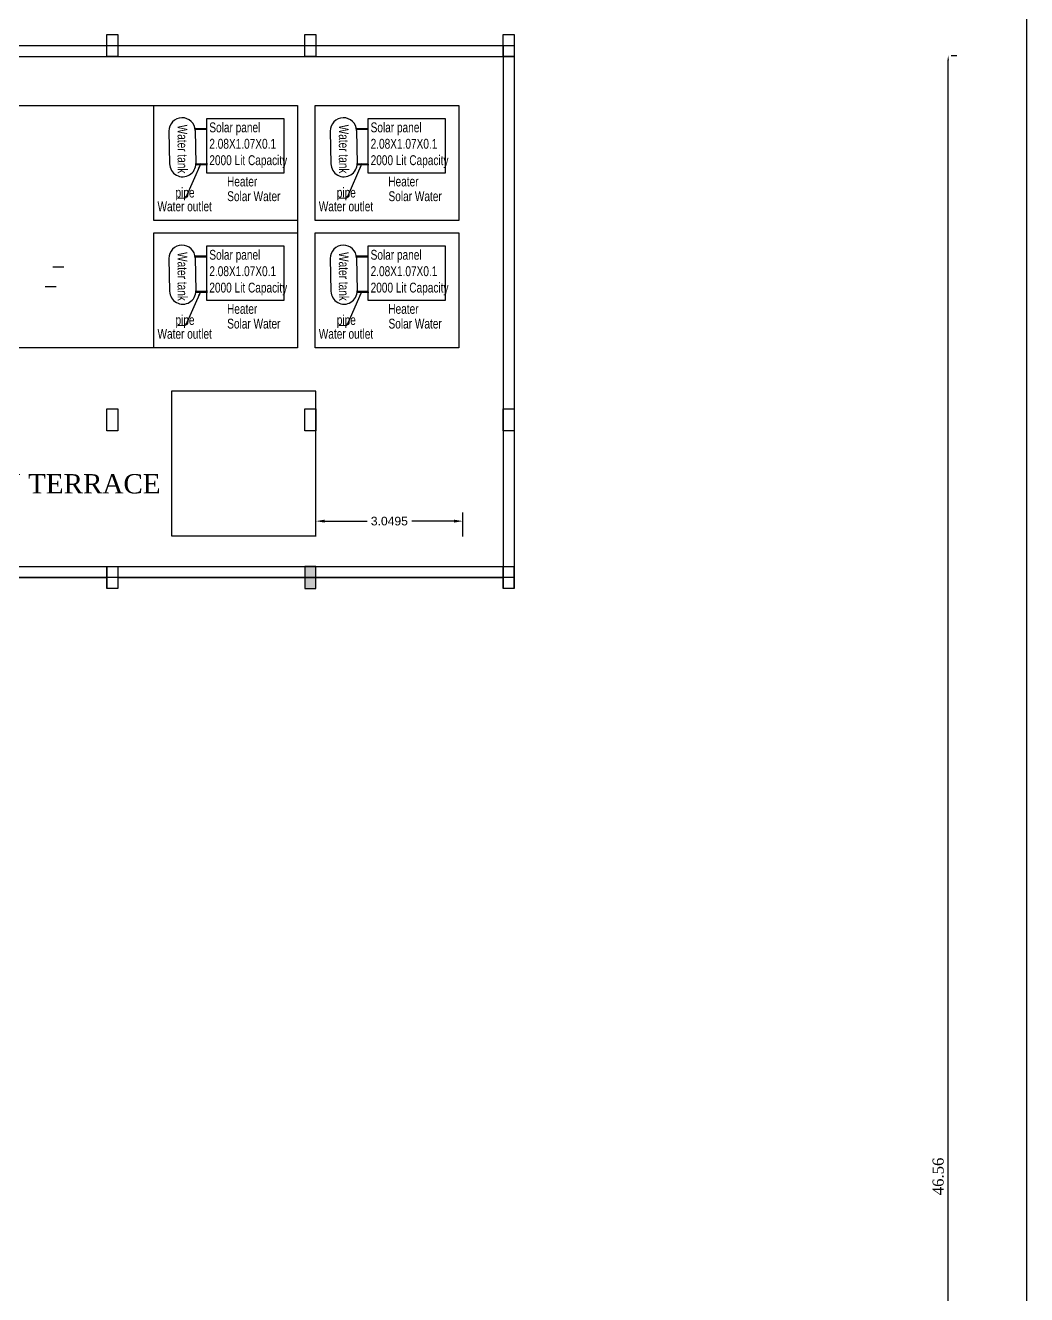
# Model space of a CAD drawing. Header units: metres. Extents: x 3616 to 3987, y 1122 to 1251.
# Drawn here: x 3966.01 to 3986.8, y 1177.46 to 1203.82 of the extents above; entities that cross this region are included whole.
import ezdxf

# ---------------------------------------------------------------- set-up
doc = ezdxf.new("R2010")
doc.units = ezdxf.units.M
for name, color, linetype in [('BLK_1_FLR_3_ROOF_AREA', 54, 'Continuous'), ('BLK_1_TERRACESERVICE_UTILITYDISTANCE', 1, 'Continuous'), ('SOLAR_PANEL', 3, 'Continuous'), ('SOLAR_WATER_HEATER', 1, 'Continuous')]:
    doc.layers.add(name, color=color, linetype=linetype)
doc.styles.add('ANAND', font='times.ttf')
doc.styles.add('FOOTING', font='swisscl.ttf')
doc.styles.get("Standard").update_dxf_attribs({"font": 'arial.ttf'})
doc.dimstyles.get("Standard").update_dxf_attribs({"dimtxt": 0.18, "dimasz": 0.18, "dimexe": 0.18, "dimexo": 0.0625, "dimgap": 0.09, "dimtad": 0, "dimtih": 1, "dimtoh": 1, "dimdec": 4, "dimzin": 0, "dimdsep": 46, "dimtxsty": 'Standard', "dimcen": 0.09, "dimadec": 0, "dimazin": 0, "dimtfac": 1, "dimtdec": 4, "dimtofl": 0, "dimtmove": 0, "dimatfit": 3, "dimfxl": 0, "dimtolj": 1, "dimtzin": 0, "dimarcsym": 0})
doc.dimstyles.new('V1', dxfattribs={"dimtxt": 0.23, "dimasz": 0.1, "dimexe": 0.18, "dimexo": 0.0625, "dimgap": 0.09, "dimtad": 1, "dimzin": 0, "dimdsep": 46, "dimtxsty": 'ANAND', "dimcen": 0.09, "dimadec": 0, "dimazin": 0, "dimtfac": 1, "dimtix": 1, "dimtofl": 0, "dimtmove": 2, "dimatfit": 0, "dimfxl": 0, "dimtolj": 1, "dimtzin": 0, "dimarcsym": 0})

# ---------------------------------------------------------------- blocks, each defined once
blk = doc.blocks.new('*D302')
at = {"color": 0, "lineweight": -2}
for p, q in [((3985.174, 1156.736), (3985.174, 1203.094)), ((3985.237, 1203.194), (3985.354, 1203.194)), ((3985.237, 1156.636), (3985.354, 1156.636))]:
    blk.add_line(p, q, dxfattribs=at)
at = {"color": 0}
for points in [[(3985.158, 1203.094), (3985.191, 1203.094), (3985.174, 1203.194)], [(3985.158, 1156.736), (3985.191, 1156.736), (3985.174, 1156.636)]]:
    blk.add_solid(points, dxfattribs=at)
at = {"layer": 'Defpoints', "color": 0}
for p in [(3985.174, 1203.194), (3985.174, 1203.194), (3985.174, 1156.636)]:
    blk.add_point(p, dxfattribs=at)
at = {"color": 0, "insert": (3984.967, 1179.915), "char_height": 0.23, "attachment_point": 5, "rotation": 90, "style": 'ANAND'}
blk.add_mtext('\\A1;46.56', dxfattribs=at)
blk = doc.blocks.new('*D356')
at = {"layer": 'BLK_1_TERRACESERVICE_UTILITYDISTANCE', "color": 0, "lineweight": -2}
for p, q in [((3972.042, 1193.204), (3972.042, 1193.705)), ((3975.092, 1193.204), (3975.092, 1193.705)), ((3972.222, 1193.525), (3973.103, 1193.525)), ((3974.912, 1193.525), (3974.031, 1193.525))]:
    blk.add_line(p, q, dxfattribs=at)
at = {"layer": 'BLK_1_TERRACESERVICE_UTILITYDISTANCE', "color": 0}
for points in [[(3972.222, 1193.555), (3972.222, 1193.495), (3972.042, 1193.525)], [(3974.912, 1193.555), (3974.912, 1193.495), (3975.092, 1193.525)]]:
    blk.add_solid(points, dxfattribs=at)
at = {"layer": 'Defpoints', "color": 0}
for p in [(3975.092, 1193.525), (3972.042, 1193.142), (3975.092, 1193.142)]:
    blk.add_point(p, dxfattribs=at)
at = {"layer": 'BLK_1_TERRACESERVICE_UTILITYDISTANCE', "color": 0, "insert": (3973.567, 1193.525), "char_height": 0.18, "attachment_point": 5}
blk.add_mtext('\\A1;3.0495', dxfattribs=at)

msp = doc.modelspace()

# ---------------------------------------------------------------- hatches: boundary and pattern name
h = msp.add_hatch(color=256)
h.dxf.hatch_style = 1
h.paths.add_polyline_path([(3972.04318, 1192.58313), (3971.81458, 1192.58313), (3971.81458, 1192.35453), (3972.04318, 1192.35453)])
h.paths.add_polyline_path([(3972.04318, 1192.35453), (3971.81458, 1192.35453), (3971.81458, 1192.12593), (3972.04318, 1192.12593)])

# ---------------------------------------------------------------- linework, layer by layer
at = {"lineweight": -2}
for p, q in [((3963.81358, 1203.40353, -0.0324), (3967.69978, 1203.40353, -0.0324)), ((3967.92838, 1203.40353, -0.0324), (3971.81458, 1203.40353, -0.0324)), ((3972.04318, 1203.40353, -0.0324), (3975.92938, 1203.40353, -0.0324)), ((3975.92938, 1203.40353, -0.0324), (3975.92938, 1195.63113, -0.0324)), ((3976.15798, 1203.40353, -0.0324), (3976.15798, 1195.63113, -0.0324)), ((3948.04018, 1203.17493, -0.0324), (3976.15798, 1203.17493, -0.0324)), ((3967.92838, 1203.17493, -0.0324), (3975.92938, 1203.17493, -0.0324)), ((3967.69978, 1195.85973, -0.0324), (3967.92838, 1195.85973, -0.0324)), ((3975.92938, 1195.85973, -0.0324), (3976.15798, 1195.85973, -0.0324)), ((3975.92938, 1195.63113, -0.0324), (3975.92938, 1192.12593, -0.0324)), ((3976.15798, 1195.63113, -0.0324), (3976.15798, 1192.12593, -0.0324)), ((3963.88978, 1192.58313, -0.0324), (3975.92938, 1192.58313, -0.0324)), ((3967.69978, 1192.58313, -0.0324), (3967.69978, 1192.12593, -0.0324)), ((3976.15798, 1192.12593, -0.0324), (3976.15798, 1192.58313, -0.0324)), ((3963.88978, 1192.35453, -0.0324), (3967.69978, 1192.35453, -0.0324)), ((3967.92838, 1192.35453, -0.0324), (3975.92938, 1192.35453, -0.0324))]:
    msp.add_line(p, q, dxfattribs=at)
at = {"lineweight": 25}
for p, q in [((3968.98921, 1201.62485, -0.0324), (3969.00337, 1200.94399, -0.0324)), ((3969.7714, 1201.67938, -0.0324), (3969.5304, 1201.67436, -0.0324)), ((3969.77187, 1201.65668, -0.0324), (3969.53313, 1201.65172, -0.0324)), ((3969.5339, 1201.63618, -0.0324), (3969.54806, 1200.95532, -0.0324)), ((3972.3395, 1201.62485, -0.0324), (3972.35367, 1200.94399, -0.0324)), ((3973.1217, 1201.67938, -0.0324), (3972.8807, 1201.67436, -0.0324)), ((3973.12217, 1201.65668, -0.0324), (3972.88342, 1201.65172, -0.0324)), ((3972.88419, 1201.63618, -0.0324), (3972.89836, 1200.95532, -0.0324)), ((3969.78716, 1200.92204, -0.0324), (3969.54616, 1200.91702, -0.0324)), ((3969.78669, 1200.94473, -0.0324), (3969.54794, 1200.93977, -0.0324)), ((3973.13745, 1200.92204, -0.0324), (3972.89646, 1200.91702, -0.0324)), ((3973.13698, 1200.94473, -0.0324), (3972.89824, 1200.93977, -0.0324)), ((3968.98921, 1198.97887, -0.0324), (3969.00337, 1198.298, -0.0324)), ((3969.7714, 1199.0334, -0.0324), (3969.5304, 1199.02838, -0.0324)), ((3969.77187, 1199.0107, -0.0324), (3969.53313, 1199.00573, -0.0324)), ((3969.5339, 1198.9902, -0.0324), (3969.54806, 1198.30934, -0.0324)), ((3972.3395, 1198.97887, -0.0324), (3972.35367, 1198.298, -0.0324)), ((3973.1217, 1199.0334, -0.0324), (3972.8807, 1199.02838, -0.0324)), ((3973.12217, 1199.0107, -0.0324), (3972.88342, 1199.00573, -0.0324)), ((3972.88419, 1198.9902, -0.0324), (3972.89836, 1198.30934, -0.0324)), ((3969.78716, 1198.27606, -0.0324), (3969.54616, 1198.27104, -0.0324)), ((3969.78669, 1198.29875, -0.0324), (3969.54794, 1198.29378, -0.0324)), ((3973.13745, 1198.27606, -0.0324), (3972.89646, 1198.27104, -0.0324)), ((3973.13698, 1198.29875, -0.0324), (3972.89824, 1198.29378, -0.0324))]:
    msp.add_line(p, q, dxfattribs=at)
at = {"linetype": 'ByBlock', "lineweight": -3}
msp.add_line((3966.57569, 1198.80419, -0.0324), (3966.80436, 1198.80419, -0.0324), dxfattribs=at)
msp.add_line((3966.41627, 1198.39508, -0.0324), (3966.64487, 1198.39508, -0.0324))
at = {"elevation": -0.0324}
for points in [[(3900.15273, 1225.86588), (3986.80321, 1225.86588), (3986.80321, 1152.9548), (3900.15273, 1152.9548)], [(3968.67233, 1202.15912), (3971.65688, 1202.15912), (3971.65688, 1199.77075), (3968.67233, 1199.77075)], [(3968.67233, 1202.15912), (3971.65688, 1202.15912), (3971.65688, 1199.77075), (3968.67233, 1199.77075)], [(3972.02262, 1202.15912), (3975.00717, 1202.15912), (3975.00717, 1199.77075), (3972.02262, 1199.77075)], [(3972.02262, 1202.15912), (3975.00717, 1202.15912), (3975.00717, 1199.77075), (3972.02262, 1199.77075)], [(3968.67233, 1199.51314), (3971.65688, 1199.51314), (3971.65688, 1197.12477), (3968.67233, 1197.12477)], [(3968.67233, 1199.51314), (3971.65688, 1199.51314), (3971.65688, 1197.12477), (3968.67233, 1197.12477)], [(3972.02262, 1199.51314), (3975.00717, 1199.51314), (3975.00717, 1197.12477), (3972.02262, 1197.12477)], [(3972.02262, 1199.51314), (3975.00717, 1199.51314), (3975.00717, 1197.12477), (3972.02262, 1197.12477)], [(3972.04318, 1192.58313), (3971.81458, 1192.58313), (3971.81458, 1192.12593), (3972.04318, 1192.12593)]]:
    msp.add_lwpolyline(points, close=True, dxfattribs=at)
at = {"lineweight": -2, "elevation": -0.0324}
for points in [[(3967.69978, 1203.63213), (3967.92838, 1203.63213), (3967.92838, 1203.17493), (3967.69978, 1203.17493)], [(3971.81458, 1203.63213), (3972.04318, 1203.63213), (3972.04318, 1203.17493), (3971.81458, 1203.17493)], [(3975.92938, 1203.63213), (3976.15798, 1203.63213), (3976.15798, 1203.17493), (3975.92938, 1203.17493)], [(3967.69978, 1195.85973), (3967.92838, 1195.85973), (3967.92838, 1195.40253), (3967.69978, 1195.40253)], [(3971.81458, 1195.85973), (3972.04318, 1195.85973), (3972.04318, 1195.40253), (3971.81458, 1195.40253)], [(3975.92938, 1195.85973), (3976.15798, 1195.85973), (3976.15798, 1195.40253), (3975.92938, 1195.40253)], [(3967.92838, 1192.12593), (3967.69978, 1192.12593), (3967.69978, 1192.58313), (3967.92838, 1192.58313)], [(3976.15798, 1192.12593), (3975.92938, 1192.12593), (3975.92938, 1192.58313), (3976.15798, 1192.58313)]]:
    msp.add_lwpolyline(points, close=True, dxfattribs=at)
at = {"lineweight": 25, "elevation": -0.0324}
for points in [[(3969.77187, 1200.75781), (3971.38328, 1200.75781), (3971.38328, 1201.88119), (3969.77187, 1201.88119)], [(3973.12217, 1200.75781), (3974.73357, 1200.75781), (3974.73357, 1201.88119), (3973.12217, 1201.88119)], [(3969.77187, 1198.11183), (3971.38328, 1198.11183), (3971.38328, 1199.2352), (3969.77187, 1199.2352)], [(3973.12217, 1198.11183), (3974.73357, 1198.11183), (3974.73357, 1199.2352), (3973.12217, 1199.2352)]]:
    msp.add_lwpolyline(points, close=True, dxfattribs=at)
for centre, start, end in [((3969.26155, 1201.63051, -0.0324), 1.191947, 181.191947), ((3969.26155, 1201.63051, -0.0324), 1.191947, 181.191947), ((3969.26155, 1201.63051, -0.0324), 1.191947, 181.191947), ((3972.61185, 1201.63051, -0.0324), 1.191947, 181.191947), ((3972.61185, 1201.63051, -0.0324), 1.191947, 181.191947), ((3972.61185, 1201.63051, -0.0324), 1.191947, 181.191947), ((3969.27572, 1200.94965, -0.0324), 181.191947, 1.191947), ((3972.62601, 1200.94965, -0.0324), 181.191947, 1.191947), ((3969.26155, 1198.98453, -0.0324), 1.191947, 181.191947), ((3969.26155, 1198.98453, -0.0324), 1.191947, 181.191947), ((3969.26155, 1198.98453, -0.0324), 1.191947, 181.191947), ((3972.61185, 1198.98453, -0.0324), 1.191947, 181.191947), ((3972.61185, 1198.98453, -0.0324), 1.191947, 181.191947), ((3972.61185, 1198.98453, -0.0324), 1.191947, 181.191947), ((3969.27572, 1198.30367, -0.0324), 181.191947, 1.191947), ((3972.62601, 1198.30367, -0.0324), 181.191947, 1.191947)]:
    msp.add_arc(centre, 0.2724, start, end)
at = {"layer": 'BLK_1_FLR_3_ROOF_AREA', "elevation": -0.0324}
msp.add_lwpolyline([(3948.04018, 1203.40353), (3976.15798, 1203.40353), (3976.15798, 1192.35453), (3963.88978, 1192.35453), (3963.88978, 1184.12493), (3959.69878, 1184.12493), (3959.6965, 1173.45722), (3967.69978, 1173.45893), (3967.69978, 1176.12558), (3984.38758, 1176.12233), (3984.38758, 1156.84533), (3959.47018, 1156.84533), (3959.47018, 1158.17883), (3956.42218, 1158.17883), (3956.42218, 1156.84533), (3948.04018, 1156.84533), (3948.04018, 1164.61773), (3950.78338, 1164.61773), (3950.78338, 1167.66573), (3948.04018, 1167.66573)], close=True, dxfattribs=at)
at = {"layer": 'SOLAR_PANEL', "color": 3, "elevation": -0.0324}
msp.add_lwpolyline([(3950.54761, 1202.15912), (3971.65688, 1202.15912), (3971.65688, 1197.12477), (3950.54761, 1197.12477)], close=True, dxfattribs=at)
at = {"layer": 'SOLAR_WATER_HEATER', "color": 1, "elevation": -0.0324}
msp.add_lwpolyline([(3969.04213, 1193.22301), (3972.04213, 1193.22301), (3972.04213, 1196.22301), (3969.04213, 1196.22301)], close=True, dxfattribs=at)

# ---------------------------------------------------------------- texts
at = {"style": 'FOOTING'}
for p in [(3969.16814, 1201.75811, -0.0324), (3972.51844, 1201.75811, -0.0324), (3969.16814, 1199.11212, -0.0324), (3972.51844, 1199.11212, -0.0324)]:
    msp.add_text('Water tank', height=0.204303, rotation=270, dxfattribs=at).set_placement(p)
for s, height, style, p in [('pipe', 0.204303, 'FOOTING', (3969.12476, 1200.2467, -0.0324)), ('  Heater', 0.204303, 'FOOTING', (3970.07875, 1200.47682, -0.0324)), ('pipe', 0.204303, 'FOOTING', (3972.47505, 1200.2467, -0.0324)), ('  Heater', 0.204303, 'FOOTING', (3973.42904, 1200.47682, -0.0324)), ('Solar Water', 0.204303, 'FOOTING', (3970.19935, 1200.17104, -0.0324)), ('Solar Water', 0.204303, 'FOOTING', (3973.54964, 1200.17104, -0.0324)), ('Water outlet', 0.204303, 'FOOTING', (3968.75107, 1199.9598, -0.0324)), ('Water outlet', 0.204303, 'FOOTING', (3972.10136, 1199.9598, -0.0324)), ('  Heater', 0.204303, 'FOOTING', (3970.07875, 1197.83084, -0.0324)), ('  Heater', 0.204303, 'FOOTING', (3973.42904, 1197.83084, -0.0324)), ('pipe', 0.204303, 'FOOTING', (3969.12476, 1197.60072, -0.0324)), ('Solar Water', 0.204303, 'FOOTING', (3970.19935, 1197.52506, -0.0324)), ('pipe', 0.204303, 'FOOTING', (3972.47505, 1197.60072, -0.0324)), ('Solar Water', 0.204303, 'FOOTING', (3973.54964, 1197.52506, -0.0324)), ('Water outlet', 0.204303, 'FOOTING', (3968.75107, 1197.31381, -0.0324)), ('Water outlet', 0.204303, 'FOOTING', (3972.10136, 1197.31381, -0.0324)), ('OPEN TERRACE', 0.4, 'ANAND', (3964.33396, 1194.10094, -0.0324))]:
    msp.add_text(s, height=height, dxfattribs=dict(style=style)).set_placement(p)
at = {"char_height": 0.204303, "attachment_point": 7, "style": 'FOOTING'}
for insert in [(3969.82759, 1200.85771, -0.0324), (3973.17788, 1200.85771, -0.0324), (3969.82759, 1198.21173, -0.0324), (3973.17788, 1198.21173, -0.0324)]:
    msp.add_mtext('Solar panel\\P2.08X1.07X0.1\\P2000 Lit Capacity', dxfattribs=dict(at, insert=insert))

# ---------------------------------------------------------------- dimensions: what is measured, and where the dimension line sits
dim = msp.add_linear_dim(base=(3985.17442, 1203.19407, -0.0324), p1=(3985.17442, 1156.63587, -0.0324), p2=(3985.17442, 1203.19407, -0.0324), angle=90, dimstyle='V1')
dim.commit()
dim.dimension.update_dxf_attribs({"geometry": '*D302', "text_midpoint": (3984.9671, 1179.91497, -0.0324)})
at = {"layer": 'BLK_1_TERRACESERVICE_UTILITYDISTANCE', "color": 1}
dim = msp.add_linear_dim(base=(3975.09162, 1193.52467, -0.0324), p1=(3972.04213, 1193.14168, -0.0324), p2=(3975.09162, 1193.14168, -0.0324), dimstyle='Standard', dxfattribs=at)
dim.commit()
dim.dimension.update_dxf_attribs({"geometry": '*D356', "text_midpoint": (3973.56688, 1193.52467, -0.0324)})

# ---------------------------------------------------------------- leaders
for points in [[(3969.64774, 1200.95035, -0.0324), (3969.33399, 1200.23228, -0.0324), (3969.16697, 1200.2267, -0.0324)], [(3972.99804, 1200.95035, -0.0324), (3972.68429, 1200.23228, -0.0324), (3972.51726, 1200.2267, -0.0324)], [(3969.64774, 1198.30437, -0.0324), (3969.33399, 1197.5863, -0.0324), (3969.16697, 1197.58072, -0.0324)], [(3972.99804, 1198.30437, -0.0324), (3972.68429, 1197.5863, -0.0324), (3972.51726, 1197.58072, -0.0324)]]:
    msp.add_leader(points, dimstyle='V1')

doc.saveas('drawing.dxf')
